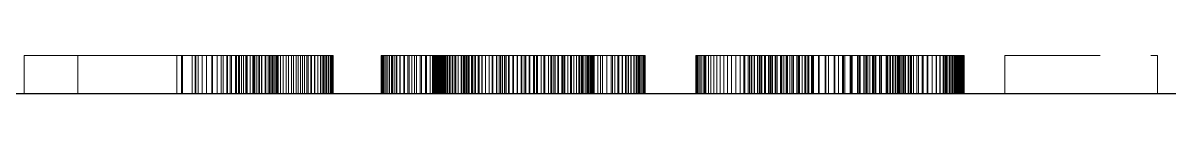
# Paper-space layout '01_三视图' of a CAD drawing. Header units: millimetres. Extents: x 8 to 451, y 8 to 289.
# Drawn here: x 160.03 to 178.08, y 62 to 62.6 of the extents above; entities that cross this region are included whole.
import ezdxf

# ---------------------------------------------------------------- set-up
doc = ezdxf.new("R2010")
doc.units = ezdxf.units.MM
doc.linetypes.add('WP_HIDDEN', pattern=[2.3, 1.5, -0.8])
doc.layers.add('HIDDEN', color=7, linetype='WP_HIDDEN', lineweight=13)
doc.layers.add('VISIBLE', color=7, linetype='CONTINUOUS', lineweight=25)

psp = doc.layouts.new('01_三视图')

# ---------------------------------------------------------------- linework, layer by layer
at = {"layer": 'HIDDEN'}
for points in [[(160.048, 62), (160.048, 62.6)], [(160.048, 62.6), (160.892, 62.6)], [(162.453, 62.6), (160.048, 62.6)], [(160.892, 62), (160.892, 62.6)], [(160.892, 62.6), (162.527, 62.6)], [(160.892, 62.6), (162.523, 62.6)], [(162.54, 62.6), (160.892, 62.6)], [(162.453, 62), (162.453, 62.6)], [(162.752, 62.6), (162.453, 62.6)], [(162.523, 62.6), (162.788, 62.6)], [(162.523, 62), (162.523, 62.6)], [(162.527, 62), (162.527, 62.6)], [(162.527, 62.6), (162.693, 62.6)], [(162.738, 62.6), (162.54, 62.6)], [(162.54, 62), (162.54, 62.6)], [(162.693, 62), (162.693, 62.6)], [(162.693, 62.6), (162.853, 62.6)], [(162.92, 62.6), (162.738, 62.6)], [(162.738, 62), (162.738, 62.6)], [(162.752, 62), (162.752, 62.6)], [(163.014, 62.6), (162.752, 62.6)], [(162.788, 62.6), (163.007, 62.6)], [(162.788, 62), (162.788, 62.6)], [(162.853, 62), (162.853, 62.6)], [(162.853, 62.6), (163.005, 62.6)], [(163.087, 62.6), (162.92, 62.6)], [(162.92, 62), (162.92, 62.6)], [(163.005, 62), (163.005, 62.6)], [(163.005, 62.6), (163.152, 62.6)], [(163.007, 62.6), (163.181, 62.6)], [(163.007, 62), (163.007, 62.6)], [(163.014, 62), (163.014, 62.6)], [(163.237, 62.6), (163.014, 62.6)], [(163.24, 62.6), (163.087, 62.6)], [(163.087, 62), (163.087, 62.6)], [(163.152, 62), (163.152, 62.6)], [(163.152, 62.6), (163.292, 62.6)], [(163.181, 62.6), (163.252, 62.6)], [(163.181, 62), (163.181, 62.6)], [(163.237, 62), (163.237, 62.6)], [(163.424, 62.6), (163.237, 62.6)], [(163.378, 62.6), (163.24, 62.6)], [(163.24, 62), (163.24, 62.6)], [(163.252, 62.6), (163.311, 62.6)], [(163.252, 62), (163.252, 62.6)], [(163.292, 62), (163.292, 62.6)], [(163.292, 62.6), (163.425, 62.6)], [(163.311, 62.6), (163.391, 62.6)], [(163.311, 62), (163.311, 62.6)], [(163.441, 62.6), (163.378, 62.6)], [(163.378, 62), (163.378, 62.6)], [(163.391, 62.6), (163.468, 62.6)], [(163.391, 62), (163.391, 62.6)], [(163.424, 62), (163.424, 62.6)], [(163.539, 62.6), (163.424, 62.6)], [(163.425, 62), (163.425, 62.6)], [(163.425, 62.6), (163.551, 62.6)], [(163.501, 62.6), (163.441, 62.6)], [(163.441, 62), (163.441, 62.6)], [(163.468, 62.6), (163.541, 62.6)], [(163.468, 62), (163.468, 62.6)], [(163.557, 62.6), (163.501, 62.6)], [(163.501, 62), (163.501, 62.6)], [(163.539, 62), (163.539, 62.6)], [(163.649, 62.6), (163.539, 62.6)], [(163.541, 62.6), (163.609, 62.6)], [(163.541, 62), (163.541, 62.6)], [(163.551, 62), (163.551, 62.6)], [(163.551, 62.6), (163.672, 62.6)], [(163.609, 62.6), (163.557, 62.6)], [(163.557, 62), (163.557, 62.6)], [(163.609, 62.6), (163.674, 62.6)], [(163.657, 62.6), (163.609, 62.6)], [(163.609, 62), (163.609, 62.6)], [(163.609, 62), (163.609, 62.6)], [(163.649, 62), (163.649, 62.6)], [(163.755, 62.6), (163.649, 62.6)], [(163.702, 62.6), (163.657, 62.6)], [(163.657, 62), (163.657, 62.6)], [(163.672, 62), (163.672, 62.6)], [(163.672, 62.6), (163.785, 62.6)], [(163.674, 62.6), (163.734, 62.6)], [(163.674, 62), (163.674, 62.6)], [(163.783, 62.6), (163.702, 62.6)], [(163.702, 62), (163.702, 62.6)], [(163.734, 62.6), (163.791, 62.6)], [(163.734, 62), (163.734, 62.6)], [(163.755, 62), (163.755, 62.6)], [(163.855, 62.6), (163.755, 62.6)], [(163.852, 62.6), (163.783, 62.6)], [(163.783, 62), (163.783, 62.6)], [(163.785, 62), (163.785, 62.6)], [(163.785, 62.6), (163.892, 62.6)], [(163.791, 62.6), (163.844, 62.6)], [(163.791, 62), (163.791, 62.6)], [(163.844, 62.6), (163.891, 62.6)], [(163.844, 62), (163.844, 62.6)], [(163.912, 62.6), (163.852, 62.6)], [(163.852, 62), (163.852, 62.6)], [(163.855, 62), (163.855, 62.6)], [(163.952, 62.6), (163.855, 62.6)], [(163.891, 62.6), (163.932, 62.6)], [(163.891, 62), (163.891, 62.6)], [(163.892, 62), (163.892, 62.6)], [(163.892, 62.6), (163.993, 62.6)], [(163.96, 62.6), (163.912, 62.6)], [(163.912, 62), (163.912, 62.6)], [(163.932, 62.6), (163.967, 62.6)], [(163.932, 62), (163.932, 62.6)], [(163.952, 62), (163.952, 62.6)], [(164.043, 62.6), (163.952, 62.6)], [(163.997, 62.6), (163.96, 62.6)], [(163.96, 62), (163.96, 62.6)], [(163.967, 62.6), (163.995, 62.6)], [(163.967, 62), (163.967, 62.6)], [(163.993, 62), (163.993, 62.6)], [(163.993, 62.6), (164.087, 62.6)], [(163.995, 62.6), (164.017, 62.6)], [(163.995, 62), (163.995, 62.6)], [(164.024, 62.6), (163.997, 62.6)], [(163.997, 62), (163.997, 62.6)], [(164.017, 62.6), (164.033, 62.6)], [(164.017, 62), (164.017, 62.6)], [(164.04, 62.6), (164.024, 62.6)], [(164.024, 62), (164.024, 62.6)], [(164.033, 62.6), (164.043, 62.6)], [(164.033, 62), (164.033, 62.6)], [(164.046, 62.6), (164.04, 62.6)], [(164.04, 62), (164.04, 62.6)], [(164.043, 62), (164.043, 62.6)], [(164.129, 62.6), (164.043, 62.6)], [(164.043, 62.6), (164.046, 62.6)], [(164.043, 62), (164.043, 62.6)], [(164.046, 62), (164.046, 62.6)], [(164.087, 62), (164.087, 62.6)], [(164.087, 62.6), (164.175, 62.6)], [(164.129, 62), (164.129, 62.6)], [(164.211, 62.6), (164.129, 62.6)], [(164.175, 62), (164.175, 62.6)], [(164.175, 62.6), (164.256, 62.6)], [(164.211, 62), (164.211, 62.6)], [(164.289, 62.6), (164.211, 62.6)], [(164.256, 62), (164.256, 62.6)], [(164.256, 62.6), (164.33, 62.6)], [(164.289, 62), (164.289, 62.6)], [(164.362, 62.6), (164.289, 62.6)], [(164.33, 62), (164.33, 62.6)], [(164.33, 62.6), (164.398, 62.6)], [(164.362, 62), (164.362, 62.6)], [(164.432, 62.6), (164.362, 62.6)], [(164.398, 62), (164.398, 62.6)], [(164.398, 62.6), (164.461, 62.6)], [(164.432, 62), (164.432, 62.6)], [(164.498, 62.6), (164.432, 62.6)], [(164.461, 62), (164.461, 62.6)], [(164.461, 62.6), (164.52, 62.6)], [(164.498, 62), (164.498, 62.6)], [(164.56, 62.6), (164.498, 62.6)], [(164.52, 62), (164.52, 62.6)], [(164.52, 62.6), (164.574, 62.6)], [(164.56, 62), (164.56, 62.6)], [(164.618, 62.6), (164.56, 62.6)], [(164.574, 62), (164.574, 62.6)], [(164.574, 62.6), (164.625, 62.6)], [(164.618, 62), (164.618, 62.6)], [(164.672, 62.6), (164.618, 62.6)], [(164.625, 62), (164.625, 62.6)], [(164.625, 62.6), (164.671, 62.6)], [(164.671, 62), (164.671, 62.6)], [(164.671, 62.6), (164.714, 62.6)], [(164.672, 62), (164.672, 62.6)], [(164.722, 62.6), (164.672, 62.6)], [(164.714, 62), (164.714, 62.6)], [(164.714, 62.6), (164.752, 62.6)], [(164.722, 62), (164.722, 62.6)], [(164.768, 62.6), (164.722, 62.6)], [(164.752, 62), (164.752, 62.6)], [(164.752, 62.6), (164.787, 62.6)], [(164.768, 62), (164.768, 62.6)], [(164.807, 62.6), (164.768, 62.6)], [(164.787, 62), (164.787, 62.6)], [(164.787, 62.6), (164.817, 62.6)], [(164.807, 62), (164.807, 62.6)], [(164.84, 62.6), (164.807, 62.6)], [(164.817, 62), (164.817, 62.6)], [(164.817, 62.6), (164.843, 62.6)], [(164.84, 62), (164.84, 62.6)], [(164.868, 62.6), (164.84, 62.6)], [(164.843, 62), (164.843, 62.6)], [(164.843, 62.6), (164.865, 62.6)], [(164.865, 62), (164.865, 62.6)], [(164.865, 62.6), (164.884, 62.6)], [(164.868, 62), (164.868, 62.6)], [(164.889, 62.6), (164.868, 62.6)], [(164.884, 62), (164.884, 62.6)], [(164.884, 62.6), (164.898, 62.6)], [(164.889, 62), (164.889, 62.6)], [(164.904, 62.6), (164.889, 62.6)], [(164.898, 62), (164.898, 62.6)], [(164.898, 62.6), (164.908, 62.6)], [(164.904, 62), (164.904, 62.6)], [(164.913, 62.6), (164.904, 62.6)], [(164.908, 62), (164.908, 62.6)], [(164.908, 62.6), (164.914, 62.6)], [(164.913, 62), (164.913, 62.6)], [(164.916, 62.6), (164.913, 62.6)], [(164.914, 62), (164.914, 62.6)], [(164.914, 62.6), (164.916, 62.6)], [(164.916, 62), (164.916, 62.6)], [(165.677, 62.6), (165.673, 62.6)], [(165.673, 62), (165.673, 62.6)], [(165.673, 62.6), (165.675, 62.6)], [(165.675, 62), (165.675, 62.6)], [(165.675, 62.6), (165.683, 62.6)], [(165.688, 62.6), (165.677, 62.6)], [(165.677, 62), (165.677, 62.6)], [(165.683, 62), (165.683, 62.6)], [(165.683, 62.6), (165.695, 62.6)], [(165.706, 62.6), (165.688, 62.6)], [(165.688, 62), (165.688, 62.6)], [(165.695, 62), (165.695, 62.6)], [(165.695, 62.6), (165.712, 62.6)], [(165.731, 62.6), (165.706, 62.6)], [(165.706, 62), (165.706, 62.6)], [(165.712, 62), (165.712, 62.6)], [(165.712, 62.6), (165.735, 62.6)], [(165.764, 62.6), (165.731, 62.6)], [(165.731, 62), (165.731, 62.6)], [(165.735, 62), (165.735, 62.6)], [(165.735, 62.6), (165.762, 62.6)], [(165.762, 62), (165.762, 62.6)], [(165.762, 62.6), (165.794, 62.6)], [(165.804, 62.6), (165.764, 62.6)], [(165.764, 62), (165.764, 62.6)], [(165.794, 62), (165.794, 62.6)], [(165.794, 62.6), (165.831, 62.6)], [(165.851, 62.6), (165.804, 62.6)], [(165.804, 62), (165.804, 62.6)], [(165.831, 62), (165.831, 62.6)], [(165.831, 62.6), (165.873, 62.6)], [(165.906, 62.6), (165.851, 62.6)], [(165.851, 62), (165.851, 62.6)], [(165.873, 62), (165.873, 62.6)], [(165.873, 62.6), (165.919, 62.6)], [(165.906, 62), (165.906, 62.6)], [(165.967, 62.6), (165.906, 62.6)], [(165.919, 62), (165.919, 62.6)], [(165.919, 62.6), (165.971, 62.6)], [(165.967, 62), (165.967, 62.6)], [(166.036, 62.6), (165.967, 62.6)], [(165.971, 62), (165.971, 62.6)], [(165.971, 62.6), (166.028, 62.6)], [(166.028, 62), (166.028, 62.6)], [(166.028, 62.6), (166.089, 62.6)], [(166.036, 62), (166.036, 62.6)], [(166.112, 62.6), (166.036, 62.6)], [(166.089, 62), (166.089, 62.6)], [(166.089, 62.6), (166.156, 62.6)], [(166.112, 62), (166.112, 62.6)], [(166.195, 62.6), (166.112, 62.6)], [(166.156, 62), (166.156, 62.6)], [(166.156, 62.6), (166.227, 62.6)], [(166.195, 62), (166.195, 62.6)], [(166.285, 62.6), (166.195, 62.6)], [(166.227, 62), (166.227, 62.6)], [(166.227, 62.6), (166.304, 62.6)], [(166.285, 62), (166.285, 62.6)], [(166.382, 62.6), (166.285, 62.6)], [(166.304, 62), (166.304, 62.6)], [(166.304, 62.6), (166.371, 62.6)], [(166.371, 62), (166.371, 62.6)], [(166.371, 62.6), (166.442, 62.6)], [(166.382, 62), (166.382, 62.6)], [(166.486, 62.6), (166.382, 62.6)], [(166.442, 62), (166.442, 62.6)], [(166.442, 62.6), (166.515, 62.6)], [(166.484, 62.6), (166.478, 62.6)], [(166.478, 62.6), (166.484, 62.6)], [(166.478, 62), (166.478, 62.6)], [(166.501, 62.6), (166.484, 62.6)], [(166.484, 62.6), (166.503, 62.6)], [(166.484, 62), (166.484, 62.6)], [(166.484, 62), (166.484, 62.6)], [(166.486, 62), (166.486, 62.6)], [(166.598, 62.6), (166.486, 62.6)], [(166.514, 62.6), (166.501, 62.6)], [(166.501, 62), (166.501, 62.6)], [(166.503, 62.6), (166.517, 62.6)], [(166.503, 62), (166.503, 62.6)], [(166.53, 62.6), (166.514, 62.6)], [(166.514, 62), (166.514, 62.6)], [(166.515, 62), (166.515, 62.6)], [(166.515, 62.6), (166.592, 62.6)], [(166.517, 62.6), (166.535, 62.6)], [(166.517, 62), (166.517, 62.6)], [(166.548, 62.6), (166.53, 62.6)], [(166.53, 62), (166.53, 62.6)], [(166.535, 62.6), (166.555, 62.6)], [(166.535, 62), (166.535, 62.6)], [(166.57, 62.6), (166.548, 62.6)], [(166.548, 62), (166.548, 62.6)], [(166.555, 62.6), (166.579, 62.6)], [(166.555, 62), (166.555, 62.6)], [(166.594, 62.6), (166.57, 62.6)], [(166.57, 62), (166.57, 62.6)], [(166.579, 62.6), (166.606, 62.6)], [(166.579, 62), (166.579, 62.6)], [(166.592, 62), (166.592, 62.6)], [(166.592, 62.6), (166.672, 62.6)], [(166.621, 62.6), (166.594, 62.6)], [(166.594, 62), (166.594, 62.6)], [(166.598, 62), (166.598, 62.6)], [(166.716, 62.6), (166.598, 62.6)], [(166.606, 62.6), (166.636, 62.6)], [(166.606, 62), (166.606, 62.6)], [(166.652, 62.6), (166.621, 62.6)], [(166.621, 62), (166.621, 62.6)], [(166.636, 62.6), (166.669, 62.6)], [(166.636, 62), (166.636, 62.6)], [(166.685, 62.6), (166.652, 62.6)], [(166.652, 62), (166.652, 62.6)], [(166.669, 62.6), (166.705, 62.6)], [(166.669, 62), (166.669, 62.6)], [(166.672, 62), (166.672, 62.6)], [(166.672, 62.6), (166.754, 62.6)], [(166.721, 62.6), (166.685, 62.6)], [(166.685, 62), (166.685, 62.6)], [(166.705, 62.6), (166.745, 62.6)], [(166.705, 62), (166.705, 62.6)], [(166.716, 62), (166.716, 62.6)], [(166.842, 62.6), (166.716, 62.6)], [(166.759, 62.6), (166.721, 62.6)], [(166.721, 62), (166.721, 62.6)], [(166.745, 62.6), (166.788, 62.6)], [(166.745, 62), (166.745, 62.6)], [(166.754, 62), (166.754, 62.6)], [(166.754, 62.6), (166.84, 62.6)], [(166.801, 62.6), (166.759, 62.6)], [(166.759, 62), (166.759, 62.6)], [(166.788, 62.6), (166.833, 62.6)], [(166.788, 62), (166.788, 62.6)], [(166.846, 62.6), (166.801, 62.6)], [(166.801, 62), (166.801, 62.6)], [(166.833, 62.6), (166.882, 62.6)], [(166.833, 62), (166.833, 62.6)], [(166.84, 62), (166.84, 62.6)], [(166.84, 62.6), (166.929, 62.6)], [(166.842, 62), (166.842, 62.6)], [(166.975, 62.6), (166.842, 62.6)], [(166.94, 62.6), (166.846, 62.6)], [(166.846, 62), (166.846, 62.6)], [(166.882, 62.6), (166.966, 62.6)], [(166.882, 62), (166.882, 62.6)], [(166.929, 62), (166.929, 62.6)], [(166.929, 62.6), (167.021, 62.6)], [(166.989, 62.6), (166.94, 62.6)], [(166.94, 62), (166.94, 62.6)], [(166.966, 62.6), (167.011, 62.6)], [(166.966, 62), (166.966, 62.6)], [(166.975, 62), (166.975, 62.6)], [(167.116, 62.6), (166.975, 62.6)], [(167.04, 62.6), (166.989, 62.6)], [(166.989, 62), (166.989, 62.6)], [(167.011, 62.6), (167.057, 62.6)], [(167.011, 62), (167.011, 62.6)], [(167.021, 62), (167.021, 62.6)], [(167.021, 62.6), (167.117, 62.6)], [(167.092, 62.6), (167.04, 62.6)], [(167.04, 62), (167.04, 62.6)], [(167.057, 62.6), (167.105, 62.6)], [(167.057, 62), (167.057, 62.6)], [(167.145, 62.6), (167.092, 62.6)], [(167.092, 62), (167.092, 62.6)], [(167.105, 62.6), (167.155, 62.6)], [(167.105, 62), (167.105, 62.6)], [(167.116, 62), (167.116, 62.6)], [(167.264, 62.6), (167.116, 62.6)], [(167.117, 62), (167.117, 62.6)], [(167.117, 62.6), (167.215, 62.6)], [(167.2, 62.6), (167.145, 62.6)], [(167.145, 62), (167.145, 62.6)], [(167.155, 62.6), (167.206, 62.6)], [(167.155, 62), (167.155, 62.6)], [(167.256, 62.6), (167.2, 62.6)], [(167.2, 62), (167.2, 62.6)], [(167.206, 62.6), (167.259, 62.6)], [(167.206, 62), (167.206, 62.6)], [(167.215, 62), (167.215, 62.6)], [(167.215, 62.6), (167.316, 62.6)], [(167.313, 62.6), (167.256, 62.6)], [(167.256, 62), (167.256, 62.6)], [(167.259, 62.6), (167.314, 62.6)], [(167.259, 62), (167.259, 62.6)], [(167.264, 62), (167.264, 62.6)], [(167.419, 62.6), (167.264, 62.6)], [(167.372, 62.6), (167.313, 62.6)], [(167.313, 62), (167.313, 62.6)], [(167.314, 62.6), (167.37, 62.6)], [(167.314, 62), (167.314, 62.6)], [(167.316, 62), (167.316, 62.6)], [(167.316, 62.6), (167.421, 62.6)], [(167.37, 62.6), (167.428, 62.6)], [(167.37, 62), (167.37, 62.6)], [(167.432, 62.6), (167.372, 62.6)], [(167.372, 62), (167.372, 62.6)], [(167.419, 62), (167.419, 62.6)], [(167.582, 62.6), (167.419, 62.6)], [(167.421, 62), (167.421, 62.6)], [(167.421, 62.6), (167.528, 62.6)], [(167.428, 62.6), (167.488, 62.6)], [(167.428, 62), (167.428, 62.6)], [(167.494, 62.6), (167.432, 62.6)], [(167.432, 62), (167.432, 62.6)], [(167.488, 62.6), (167.549, 62.6)], [(167.488, 62), (167.488, 62.6)], [(167.556, 62.6), (167.494, 62.6)], [(167.494, 62), (167.494, 62.6)], [(167.528, 62), (167.528, 62.6)], [(167.528, 62.6), (167.639, 62.6)], [(167.549, 62.6), (167.612, 62.6)], [(167.549, 62), (167.549, 62.6)], [(167.62, 62.6), (167.556, 62.6)], [(167.556, 62), (167.556, 62.6)], [(167.582, 62), (167.582, 62.6)], [(167.753, 62.6), (167.582, 62.6)], [(167.612, 62.6), (167.677, 62.6)], [(167.612, 62), (167.612, 62.6)], [(167.686, 62.6), (167.62, 62.6)], [(167.62, 62), (167.62, 62.6)], [(167.639, 62), (167.639, 62.6)], [(167.639, 62.6), (167.753, 62.6)], [(167.677, 62.6), (167.744, 62.6)], [(167.677, 62), (167.677, 62.6)], [(167.753, 62.6), (167.686, 62.6)], [(167.686, 62), (167.686, 62.6)], [(167.744, 62.6), (167.812, 62.6)], [(167.744, 62), (167.744, 62.6)], [(167.753, 62), (167.753, 62.6)], [(167.879, 62.6), (167.753, 62.6)], [(167.753, 62.6), (167.924, 62.6)], [(167.819, 62.6), (167.753, 62.6)], [(167.812, 62.6), (167.878, 62.6)], [(167.812, 62), (167.812, 62.6)], [(167.885, 62.6), (167.819, 62.6)], [(167.819, 62), (167.819, 62.6)], [(167.878, 62.6), (167.943, 62.6)], [(167.878, 62), (167.878, 62.6)], [(167.879, 62), (167.879, 62.6)], [(168.001, 62.6), (167.879, 62.6)], [(167.949, 62.6), (167.885, 62.6)], [(167.885, 62), (167.885, 62.6)], [(167.924, 62), (167.924, 62.6)], [(167.924, 62.6), (168.088, 62.6)], [(167.943, 62.6), (168.007, 62.6)], [(167.943, 62), (167.943, 62.6)], [(168.012, 62.6), (167.949, 62.6)], [(167.949, 62), (167.949, 62.6)], [(168.001, 62), (168.001, 62.6)], [(168.12, 62.6), (168.001, 62.6)], [(168.007, 62.6), (168.069, 62.6)], [(168.007, 62), (168.007, 62.6)], [(168.073, 62.6), (168.012, 62.6)], [(168.012, 62), (168.012, 62.6)], [(168.069, 62.6), (168.13, 62.6)], [(168.069, 62), (168.069, 62.6)], [(168.133, 62.6), (168.073, 62.6)], [(168.073, 62), (168.073, 62.6)], [(168.088, 62), (168.088, 62.6)], [(168.088, 62.6), (168.244, 62.6)], [(168.12, 62), (168.12, 62.6)], [(168.234, 62.6), (168.12, 62.6)], [(168.13, 62.6), (168.189, 62.6)], [(168.13, 62), (168.13, 62.6)], [(168.192, 62.6), (168.133, 62.6)], [(168.133, 62), (168.133, 62.6)], [(168.189, 62.6), (168.247, 62.6)], [(168.189, 62), (168.189, 62.6)], [(168.249, 62.6), (168.192, 62.6)], [(168.192, 62), (168.192, 62.6)], [(168.234, 62), (168.234, 62.6)], [(168.345, 62.6), (168.234, 62.6)], [(168.244, 62), (168.244, 62.6)], [(168.244, 62.6), (168.393, 62.6)], [(168.247, 62.6), (168.304, 62.6)], [(168.247, 62), (168.247, 62.6)], [(168.305, 62.6), (168.249, 62.6)], [(168.249, 62), (168.249, 62.6)], [(168.304, 62.6), (168.359, 62.6)], [(168.304, 62), (168.304, 62.6)], [(168.36, 62.6), (168.305, 62.6)], [(168.305, 62), (168.305, 62.6)], [(168.345, 62), (168.345, 62.6)], [(168.452, 62.6), (168.345, 62.6)], [(168.359, 62.6), (168.412, 62.6)], [(168.359, 62), (168.359, 62.6)], [(168.413, 62.6), (168.36, 62.6)], [(168.36, 62), (168.36, 62.6)], [(168.393, 62), (168.393, 62.6)], [(168.393, 62.6), (168.534, 62.6)], [(168.412, 62.6), (168.465, 62.6)], [(168.412, 62), (168.412, 62.6)], [(168.465, 62.6), (168.413, 62.6)], [(168.413, 62), (168.413, 62.6)], [(168.452, 62), (168.452, 62.6)], [(168.554, 62.6), (168.452, 62.6)], [(168.465, 62.6), (168.516, 62.6)], [(168.516, 62.6), (168.465, 62.6)], [(168.465, 62), (168.465, 62.6)], [(168.465, 62), (168.465, 62.6)], [(168.516, 62.6), (168.565, 62.6)], [(168.565, 62.6), (168.516, 62.6)], [(168.516, 62), (168.516, 62.6)], [(168.516, 62), (168.516, 62.6)], [(168.534, 62), (168.534, 62.6)], [(168.534, 62.6), (168.667, 62.6)], [(168.554, 62), (168.554, 62.6)], [(168.653, 62.6), (168.554, 62.6)], [(168.565, 62.6), (168.613, 62.6)], [(168.66, 62.6), (168.565, 62.6)], [(168.565, 62), (168.565, 62.6)], [(168.565, 62), (168.565, 62.6)], [(168.613, 62.6), (168.66, 62.6)], [(168.613, 62), (168.613, 62.6)], [(168.653, 62), (168.653, 62.6)], [(168.748, 62.6), (168.653, 62.6)], [(168.66, 62.6), (168.704, 62.6)], [(168.66, 62), (168.66, 62.6)], [(168.667, 62), (168.667, 62.6)], [(168.667, 62.6), (168.794, 62.6)], [(168.704, 62.6), (168.746, 62.6)], [(168.704, 62), (168.704, 62.6)], [(168.746, 62.6), (168.785, 62.6)], [(168.746, 62), (168.746, 62.6)], [(168.748, 62), (168.748, 62.6)], [(168.838, 62.6), (168.748, 62.6)], [(168.785, 62.6), (168.821, 62.6)], [(168.785, 62), (168.785, 62.6)], [(168.794, 62), (168.794, 62.6)], [(168.794, 62.6), (168.912, 62.6)], [(168.821, 62.6), (168.854, 62.6)], [(168.821, 62), (168.821, 62.6)], [(168.838, 62), (168.838, 62.6)], [(168.925, 62.6), (168.838, 62.6)], [(168.854, 62.6), (168.884, 62.6)], [(168.854, 62), (168.854, 62.6)], [(168.884, 62.6), (168.911, 62.6)], [(168.884, 62), (168.884, 62.6)], [(168.911, 62.6), (168.935, 62.6)], [(168.911, 62), (168.911, 62.6)], [(168.912, 62), (168.912, 62.6)], [(168.912, 62.6), (169.023, 62.6)], [(168.925, 62), (168.925, 62.6)], [(169.007, 62.6), (168.925, 62.6)], [(168.935, 62.6), (168.957, 62.6)], [(168.935, 62), (168.935, 62.6)], [(168.957, 62.6), (168.976, 62.6)], [(168.957, 62), (168.957, 62.6)], [(168.976, 62.6), (168.991, 62.6)], [(168.976, 62), (168.976, 62.6)], [(168.991, 62.6), (169.004, 62.6)], [(168.991, 62), (168.991, 62.6)], [(169.004, 62.6), (169.022, 62.6)], [(169.004, 62), (169.004, 62.6)], [(169.007, 62), (169.007, 62.6)], [(169.085, 62.6), (169.007, 62.6)], [(169.022, 62.6), (169.027, 62.6)], [(169.022, 62), (169.022, 62.6)], [(169.023, 62), (169.023, 62.6)], [(169.023, 62.6), (169.127, 62.6)], [(169.027, 62), (169.027, 62.6)], [(169.085, 62), (169.085, 62.6)], [(169.158, 62.6), (169.085, 62.6)], [(169.127, 62), (169.127, 62.6)], [(169.127, 62.6), (169.224, 62.6)], [(169.158, 62), (169.158, 62.6)], [(169.228, 62.6), (169.158, 62.6)], [(169.224, 62), (169.224, 62.6)], [(169.224, 62.6), (169.314, 62.6)], [(169.228, 62), (169.228, 62.6)], [(169.293, 62.6), (169.228, 62.6)], [(169.293, 62), (169.293, 62.6)], [(169.354, 62.6), (169.293, 62.6)], [(169.314, 62), (169.314, 62.6)], [(169.314, 62.6), (169.397, 62.6)], [(169.354, 62), (169.354, 62.6)], [(169.412, 62.6), (169.354, 62.6)], [(169.397, 62), (169.397, 62.6)], [(169.397, 62.6), (169.472, 62.6)], [(169.412, 62), (169.412, 62.6)], [(169.467, 62.6), (169.412, 62.6)], [(169.467, 62), (169.467, 62.6)], [(169.518, 62.6), (169.467, 62.6)], [(169.472, 62), (169.472, 62.6)], [(169.472, 62.6), (169.54, 62.6)], [(169.518, 62), (169.518, 62.6)], [(169.566, 62.6), (169.518, 62.6)], [(169.54, 62), (169.54, 62.6)], [(169.54, 62.6), (169.602, 62.6)], [(169.566, 62), (169.566, 62.6)], [(169.61, 62.6), (169.566, 62.6)], [(169.602, 62), (169.602, 62.6)], [(169.602, 62.6), (169.656, 62.6)], [(169.61, 62), (169.61, 62.6)], [(169.651, 62.6), (169.61, 62.6)], [(169.651, 62), (169.651, 62.6)], [(169.689, 62.6), (169.651, 62.6)], [(169.656, 62), (169.656, 62.6)], [(169.656, 62.6), (169.703, 62.6)], [(169.689, 62), (169.689, 62.6)], [(169.722, 62.6), (169.689, 62.6)], [(169.703, 62), (169.703, 62.6)], [(169.703, 62.6), (169.742, 62.6)], [(169.722, 62), (169.722, 62.6)], [(169.751, 62.6), (169.722, 62.6)], [(169.742, 62), (169.742, 62.6)], [(169.742, 62.6), (169.775, 62.6)], [(169.751, 62), (169.751, 62.6)], [(169.776, 62.6), (169.751, 62.6)], [(169.775, 62), (169.775, 62.6)], [(169.775, 62.6), (169.8, 62.6)], [(169.776, 62), (169.776, 62.6)], [(169.796, 62.6), (169.776, 62.6)], [(169.796, 62), (169.796, 62.6)], [(169.812, 62.6), (169.796, 62.6)], [(169.8, 62), (169.8, 62.6)], [(169.8, 62.6), (169.818, 62.6)], [(169.812, 62), (169.812, 62.6)], [(169.823, 62.6), (169.812, 62.6)], [(169.818, 62), (169.818, 62.6)], [(169.818, 62.6), (169.829, 62.6)], [(169.823, 62), (169.823, 62.6)], [(169.83, 62.6), (169.823, 62.6)], [(169.829, 62), (169.829, 62.6)], [(169.829, 62.6), (169.832, 62.6)], [(169.83, 62), (169.83, 62.6)], [(169.832, 62.6), (169.83, 62.6)], [(169.832, 62), (169.832, 62.6)], [(171.451, 62.6), (170.628, 62.6)], [(170.628, 62), (170.628, 62.6)], [(170.628, 62.6), (170.64, 62.6)], [(170.64, 62), (170.64, 62.6)], [(170.64, 62.6), (170.655, 62.6)], [(170.655, 62), (170.655, 62.6)], [(170.655, 62.6), (170.674, 62.6)], [(170.674, 62), (170.674, 62.6)], [(170.674, 62.6), (170.697, 62.6)], [(170.697, 62), (170.697, 62.6)], [(170.697, 62.6), (170.723, 62.6)], [(170.723, 62), (170.723, 62.6)], [(170.723, 62.6), (170.754, 62.6)], [(170.754, 62), (170.754, 62.6)], [(170.754, 62.6), (170.787, 62.6)], [(170.768, 62), (170.768, 62.6)], [(170.768, 62.6), (171.503, 62.6)], [(171.385, 62.6), (170.768, 62.6)], [(170.787, 62), (170.787, 62.6)], [(170.787, 62.6), (170.825, 62.6)], [(170.825, 62), (170.825, 62.6)], [(170.825, 62.6), (170.866, 62.6)], [(170.866, 62), (170.866, 62.6)], [(170.866, 62.6), (170.911, 62.6)], [(170.911, 62), (170.911, 62.6)], [(170.911, 62.6), (170.959, 62.6)], [(170.959, 62), (170.959, 62.6)], [(170.959, 62.6), (171.011, 62.6)], [(171.011, 62), (171.011, 62.6)], [(171.011, 62.6), (171.067, 62.6)], [(171.067, 62), (171.067, 62.6)], [(171.067, 62.6), (171.127, 62.6)], [(171.127, 62), (171.127, 62.6)], [(171.127, 62.6), (171.19, 62.6)], [(171.19, 62), (171.19, 62.6)], [(171.19, 62.6), (171.257, 62.6)], [(171.257, 62), (171.257, 62.6)], [(171.257, 62.6), (171.327, 62.6)], [(171.327, 62), (171.327, 62.6)], [(171.327, 62.6), (171.4, 62.6)], [(171.385, 62), (171.385, 62.6)], [(174.557, 62.6), (171.385, 62.6)], [(171.4, 62), (171.4, 62.6)], [(171.4, 62.6), (171.475, 62.6)], [(171.451, 62), (171.451, 62.6)], [(171.477, 62.6), (171.451, 62.6)], [(171.475, 62), (171.475, 62.6)], [(171.475, 62.6), (171.552, 62.6)], [(171.477, 62), (171.477, 62.6)], [(171.511, 62.6), (171.477, 62.6)], [(171.503, 62), (171.503, 62.6)], [(171.503, 62.6), (171.548, 62.6)], [(171.511, 62), (171.511, 62.6)], [(171.553, 62.6), (171.511, 62.6)], [(171.548, 62), (171.548, 62.6)], [(171.548, 62.6), (171.598, 62.6)], [(171.552, 62), (171.552, 62.6)], [(171.552, 62.6), (171.632, 62.6)], [(171.553, 62), (171.553, 62.6)], [(171.602, 62.6), (171.553, 62.6)], [(171.598, 62), (171.598, 62.6)], [(171.598, 62.6), (171.652, 62.6)], [(171.602, 62), (171.602, 62.6)], [(171.659, 62.6), (171.602, 62.6)], [(171.632, 62), (171.632, 62.6)], [(171.632, 62.6), (171.715, 62.6)], [(171.652, 62), (171.652, 62.6)], [(171.652, 62.6), (171.71, 62.6)], [(171.659, 62), (171.659, 62.6)], [(171.724, 62.6), (171.659, 62.6)], [(171.668, 62), (171.668, 62.6)], [(171.668, 62.6), (172.012, 62.6)], [(171.813, 62.6), (171.668, 62.6)], [(171.71, 62), (171.71, 62.6)], [(171.71, 62.6), (171.771, 62.6)], [(171.715, 62), (171.715, 62.6)], [(171.715, 62.6), (171.8, 62.6)], [(171.724, 62), (171.724, 62.6)], [(171.795, 62.6), (171.724, 62.6)], [(171.771, 62), (171.771, 62.6)], [(171.771, 62.6), (171.837, 62.6)], [(171.795, 62), (171.795, 62.6)], [(171.875, 62.6), (171.795, 62.6)], [(171.8, 62), (171.8, 62.6)], [(171.8, 62.6), (171.887, 62.6)], [(171.813, 62), (171.813, 62.6)], [(171.959, 62.6), (171.813, 62.6)], [(171.837, 62), (171.837, 62.6)], [(171.837, 62.6), (171.907, 62.6)], [(171.875, 62), (171.875, 62.6)], [(171.96, 62.6), (171.875, 62.6)], [(171.887, 62), (171.887, 62.6)], [(171.887, 62.6), (171.977, 62.6)], [(171.907, 62), (171.907, 62.6)], [(171.907, 62.6), (171.981, 62.6)], [(171.959, 62), (171.959, 62.6)], [(172.107, 62.6), (171.959, 62.6)], [(171.96, 62), (171.96, 62.6)], [(172.05, 62.6), (171.96, 62.6)], [(171.977, 62), (171.977, 62.6)], [(171.977, 62.6), (172.07, 62.6)], [(171.981, 62), (171.981, 62.6)], [(171.981, 62.6), (172.059, 62.6)], [(172.012, 62), (172.012, 62.6)], [(172.012, 62.6), (174.557, 62.6)], [(172.05, 62), (172.05, 62.6)], [(172.144, 62.6), (172.05, 62.6)], [(172.059, 62), (172.059, 62.6)], [(172.059, 62.6), (172.138, 62.6)], [(172.07, 62), (172.07, 62.6)], [(172.07, 62.6), (172.165, 62.6)], [(172.107, 62), (172.107, 62.6)], [(172.257, 62.6), (172.107, 62.6)], [(172.138, 62), (172.138, 62.6)], [(172.138, 62.6), (172.22, 62.6)], [(172.144, 62), (172.144, 62.6)], [(172.242, 62.6), (172.144, 62.6)], [(172.165, 62), (172.165, 62.6)], [(172.165, 62.6), (172.263, 62.6)], [(172.22, 62), (172.22, 62.6)], [(172.22, 62.6), (172.305, 62.6)], [(172.242, 62), (172.242, 62.6)], [(172.344, 62.6), (172.242, 62.6)], [(172.257, 62), (172.257, 62.6)], [(172.408, 62.6), (172.257, 62.6)], [(172.263, 62), (172.263, 62.6)], [(172.263, 62.6), (172.363, 62.6)], [(172.305, 62), (172.305, 62.6)], [(172.305, 62.6), (172.391, 62.6)], [(172.344, 62), (172.344, 62.6)], [(172.451, 62.6), (172.344, 62.6)], [(172.363, 62), (172.363, 62.6)], [(172.363, 62.6), (172.465, 62.6)], [(172.391, 62), (172.391, 62.6)], [(172.391, 62.6), (172.48, 62.6)], [(172.408, 62), (172.408, 62.6)], [(172.561, 62.6), (172.408, 62.6)], [(172.451, 62), (172.451, 62.6)], [(172.562, 62.6), (172.451, 62.6)], [(172.465, 62), (172.465, 62.6)], [(172.465, 62.6), (172.57, 62.6)], [(172.48, 62), (172.48, 62.6)], [(172.48, 62.6), (172.571, 62.6)], [(172.561, 62), (172.561, 62.6)], [(172.717, 62.6), (172.561, 62.6)], [(172.562, 62), (172.562, 62.6)], [(172.678, 62.6), (172.562, 62.6)], [(172.57, 62), (172.57, 62.6)], [(172.57, 62.6), (172.678, 62.6)], [(172.571, 62), (172.571, 62.6)], [(172.571, 62.6), (172.665, 62.6)], [(172.665, 62), (172.665, 62.6)], [(172.665, 62.6), (172.813, 62.6)], [(172.678, 62), (172.678, 62.6)], [(172.816, 62.6), (172.678, 62.6)], [(172.678, 62.6), (172.809, 62.6)], [(172.717, 62), (172.717, 62.6)], [(172.873, 62.6), (172.717, 62.6)], [(172.809, 62), (172.809, 62.6)], [(172.809, 62.6), (172.936, 62.6)], [(172.813, 62), (172.813, 62.6)], [(172.813, 62.6), (172.955, 62.6)], [(172.816, 62), (172.816, 62.6)], [(172.95, 62.6), (172.816, 62.6)], [(172.873, 62), (172.873, 62.6)], [(172.977, 62.6), (172.873, 62.6)], [(172.936, 62), (172.936, 62.6)], [(172.936, 62.6), (173.06, 62.6)], [(172.95, 62), (172.95, 62.6)], [(173.077, 62.6), (172.95, 62.6)], [(172.955, 62), (172.955, 62.6)], [(172.955, 62.6), (173.089, 62.6)], [(172.977, 62), (172.977, 62.6)], [(173.078, 62.6), (172.977, 62.6)], [(173.06, 62), (173.06, 62.6)], [(173.06, 62.6), (173.18, 62.6)], [(173.077, 62), (173.077, 62.6)], [(173.2, 62.6), (173.077, 62.6)], [(173.078, 62), (173.078, 62.6)], [(173.177, 62.6), (173.078, 62.6)], [(173.089, 62), (173.089, 62.6)], [(173.089, 62.6), (173.215, 62.6)], [(173.177, 62), (173.177, 62.6)], [(173.275, 62.6), (173.177, 62.6)], [(173.18, 62), (173.18, 62.6)], [(173.18, 62.6), (173.297, 62.6)], [(173.2, 62), (173.2, 62.6)], [(173.317, 62.6), (173.2, 62.6)], [(173.215, 62), (173.215, 62.6)], [(173.215, 62.6), (173.335, 62.6)], [(173.275, 62), (173.275, 62.6)], [(173.37, 62.6), (173.275, 62.6)], [(173.297, 62), (173.297, 62.6)], [(173.297, 62.6), (173.411, 62.6)], [(173.317, 62), (173.317, 62.6)], [(173.428, 62.6), (173.317, 62.6)], [(173.335, 62), (173.335, 62.6)], [(173.335, 62.6), (173.447, 62.6)], [(173.37, 62), (173.37, 62.6)], [(173.463, 62.6), (173.37, 62.6)], [(173.411, 62), (173.411, 62.6)], [(173.411, 62.6), (173.521, 62.6)], [(173.428, 62), (173.428, 62.6)], [(173.534, 62.6), (173.428, 62.6)], [(173.447, 62), (173.447, 62.6)], [(173.447, 62.6), (173.552, 62.6)], [(173.554, 62.6), (173.463, 62.6)], [(173.463, 62), (173.463, 62.6)], [(173.521, 62), (173.521, 62.6)], [(173.521, 62.6), (173.627, 62.6)], [(173.534, 62), (173.534, 62.6)], [(173.635, 62.6), (173.534, 62.6)], [(173.552, 62), (173.552, 62.6)], [(173.552, 62.6), (173.65, 62.6)], [(173.643, 62.6), (173.554, 62.6)], [(173.554, 62), (173.554, 62.6)], [(173.627, 62), (173.627, 62.6)], [(173.627, 62.6), (173.73, 62.6)], [(173.635, 62), (173.635, 62.6)], [(173.682, 62.6), (173.635, 62.6)], [(173.731, 62.6), (173.643, 62.6)], [(173.643, 62), (173.643, 62.6)], [(173.65, 62), (173.65, 62.6)], [(173.65, 62.6), (173.696, 62.6)], [(173.682, 62), (173.682, 62.6)], [(173.727, 62.6), (173.682, 62.6)], [(173.696, 62), (173.696, 62.6)], [(173.696, 62.6), (173.738, 62.6)], [(173.727, 62), (173.727, 62.6)], [(173.768, 62.6), (173.727, 62.6)], [(173.73, 62), (173.73, 62.6)], [(173.73, 62.6), (173.83, 62.6)], [(173.816, 62.6), (173.731, 62.6)], [(173.731, 62), (173.731, 62.6)], [(173.738, 62), (173.738, 62.6)], [(173.738, 62.6), (173.778, 62.6)], [(173.768, 62), (173.768, 62.6)], [(173.806, 62.6), (173.768, 62.6)], [(173.778, 62), (173.778, 62.6)], [(173.778, 62.6), (173.815, 62.6)], [(173.806, 62), (173.806, 62.6)], [(173.841, 62.6), (173.806, 62.6)], [(173.815, 62), (173.815, 62.6)], [(173.815, 62.6), (173.848, 62.6)], [(173.899, 62.6), (173.816, 62.6)], [(173.816, 62), (173.816, 62.6)], [(173.83, 62), (173.83, 62.6)], [(173.83, 62.6), (173.925, 62.6)], [(173.841, 62), (173.841, 62.6)], [(173.873, 62.6), (173.841, 62.6)], [(173.848, 62), (173.848, 62.6)], [(173.848, 62.6), (173.879, 62.6)], [(173.873, 62), (173.873, 62.6)], [(173.902, 62.6), (173.873, 62.6)], [(173.879, 62), (173.879, 62.6)], [(173.879, 62.6), (173.932, 62.6)], [(173.98, 62.6), (173.899, 62.6)], [(173.899, 62), (173.899, 62.6)], [(173.902, 62), (173.902, 62.6)], [(173.928, 62.6), (173.902, 62.6)], [(173.925, 62), (173.925, 62.6)], [(173.925, 62.6), (174.018, 62.6)], [(173.928, 62), (173.928, 62.6)], [(173.971, 62.6), (173.928, 62.6)], [(173.932, 62), (173.932, 62.6)], [(173.932, 62.6), (173.973, 62.6)], [(173.971, 62), (173.971, 62.6)], [(174.002, 62.6), (173.971, 62.6)], [(173.973, 62), (173.973, 62.6)], [(173.973, 62.6), (174.003, 62.6)], [(174.058, 62.6), (173.98, 62.6)], [(173.98, 62), (173.98, 62.6)], [(174.002, 62), (174.002, 62.6)], [(174.02, 62.6), (174.002, 62.6)], [(174.003, 62), (174.003, 62.6)], [(174.003, 62.6), (174.02, 62.6)], [(174.018, 62), (174.018, 62.6)], [(174.018, 62.6), (174.107, 62.6)], [(174.02, 62), (174.02, 62.6)], [(174.026, 62.6), (174.02, 62.6)], [(174.02, 62), (174.02, 62.6)], [(174.02, 62.6), (174.026, 62.6)], [(174.026, 62), (174.026, 62.6)], [(174.135, 62.6), (174.058, 62.6)], [(174.058, 62), (174.058, 62.6)], [(174.107, 62), (174.107, 62.6)], [(174.107, 62.6), (174.192, 62.6)], [(174.21, 62.6), (174.135, 62.6)], [(174.135, 62), (174.135, 62.6)], [(174.192, 62), (174.192, 62.6)], [(174.192, 62.6), (174.274, 62.6)], [(174.283, 62.6), (174.21, 62.6)], [(174.21, 62), (174.21, 62.6)], [(174.274, 62), (174.274, 62.6)], [(174.274, 62.6), (174.353, 62.6)], [(174.353, 62.6), (174.283, 62.6)], [(174.283, 62), (174.283, 62.6)], [(174.353, 62), (174.353, 62.6)], [(174.353, 62.6), (174.414, 62.6)], [(174.418, 62.6), (174.353, 62.6)], [(174.353, 62), (174.353, 62.6)], [(174.414, 62), (174.414, 62.6)], [(174.414, 62.6), (174.471, 62.6)], [(174.478, 62.6), (174.418, 62.6)], [(174.418, 62), (174.418, 62.6)], [(174.471, 62), (174.471, 62.6)], [(174.471, 62.6), (174.524, 62.6)], [(174.534, 62.6), (174.478, 62.6)], [(174.478, 62), (174.478, 62.6)], [(174.524, 62), (174.524, 62.6)], [(174.524, 62.6), (174.573, 62.6)], [(174.586, 62.6), (174.534, 62.6)], [(174.534, 62), (174.534, 62.6)], [(174.557, 62), (174.557, 62.6)], [(174.573, 62), (174.573, 62.6)], [(174.573, 62.6), (174.619, 62.6)], [(174.633, 62.6), (174.586, 62.6)], [(174.586, 62), (174.586, 62.6)], [(174.619, 62), (174.619, 62.6)], [(174.619, 62.6), (174.66, 62.6)], [(174.676, 62.6), (174.633, 62.6)], [(174.633, 62), (174.633, 62.6)], [(174.66, 62), (174.66, 62.6)], [(174.66, 62.6), (174.698, 62.6)], [(174.714, 62.6), (174.676, 62.6)], [(174.676, 62), (174.676, 62.6)], [(174.698, 62), (174.698, 62.6)], [(174.698, 62.6), (174.731, 62.6)], [(174.747, 62.6), (174.714, 62.6)], [(174.714, 62), (174.714, 62.6)], [(174.731, 62), (174.731, 62.6)], [(174.731, 62.6), (174.761, 62.6)], [(174.777, 62.6), (174.747, 62.6)], [(174.747, 62), (174.747, 62.6)], [(174.761, 62), (174.761, 62.6)], [(174.761, 62.6), (174.786, 62.6)], [(174.801, 62.6), (174.777, 62.6)], [(174.777, 62), (174.777, 62.6)], [(174.786, 62), (174.786, 62.6)], [(174.786, 62.6), (174.808, 62.6)], [(174.821, 62.6), (174.801, 62.6)], [(174.801, 62), (174.801, 62.6)], [(174.808, 62), (174.808, 62.6)], [(174.808, 62.6), (174.826, 62.6)], [(174.837, 62.6), (174.821, 62.6)], [(174.821, 62), (174.821, 62.6)], [(174.826, 62), (174.826, 62.6)], [(174.826, 62.6), (174.84, 62.6)], [(174.848, 62.6), (174.837, 62.6)], [(174.837, 62), (174.837, 62.6)], [(174.84, 62), (174.84, 62.6)], [(174.84, 62.6), (174.849, 62.6)], [(174.855, 62.6), (174.848, 62.6)], [(174.848, 62), (174.848, 62.6)], [(174.849, 62), (174.849, 62.6)], [(174.849, 62.6), (174.855, 62.6)], [(174.855, 62), (174.855, 62.6)], [(174.855, 62.6), (174.857, 62.6)], [(174.857, 62.6), (174.855, 62.6)], [(174.855, 62), (174.855, 62.6)], [(174.857, 62), (174.857, 62.6)], [(175.497, 62), (175.497, 62.6)], [(175.497, 62.6), (177.903, 62.6)], [(177.903, 62), (177.903, 62.6)], [(160.892, 62), (160.048, 62)], [(160.048, 62), (162.453, 62)], [(162.527, 62), (160.892, 62)], [(162.523, 62), (160.892, 62)], [(160.892, 62), (162.54, 62)], [(162.453, 62), (162.752, 62)], [(162.788, 62), (162.523, 62)], [(162.693, 62), (162.527, 62)], [(162.54, 62), (162.738, 62)], [(162.853, 62), (162.693, 62)], [(162.738, 62), (162.92, 62)], [(162.752, 62), (163.014, 62)], [(163.007, 62), (162.788, 62)], [(163.005, 62), (162.853, 62)], [(162.92, 62), (163.087, 62)], [(163.152, 62), (163.005, 62)], [(163.181, 62), (163.007, 62)], [(163.014, 62), (163.237, 62)], [(163.087, 62), (163.24, 62)], [(163.292, 62), (163.152, 62)], [(163.252, 62), (163.181, 62)], [(163.237, 62), (163.424, 62)], [(163.24, 62), (163.378, 62)], [(163.311, 62), (163.252, 62)], [(163.425, 62), (163.292, 62)], [(163.391, 62), (163.311, 62)], [(163.378, 62), (163.441, 62)], [(163.468, 62), (163.391, 62)], [(163.424, 62), (163.539, 62)], [(163.551, 62), (163.425, 62)], [(163.441, 62), (163.501, 62)], [(163.541, 62), (163.468, 62)], [(163.501, 62), (163.557, 62)], [(163.539, 62), (163.649, 62)], [(163.609, 62), (163.541, 62)], [(163.672, 62), (163.551, 62)], [(163.557, 62), (163.609, 62)], [(163.674, 62), (163.609, 62)], [(163.609, 62), (163.657, 62)], [(163.649, 62), (163.755, 62)], [(163.657, 62), (163.702, 62)], [(163.785, 62), (163.672, 62)], [(163.734, 62), (163.674, 62)], [(163.702, 62), (163.783, 62)], [(163.791, 62), (163.734, 62)], [(163.755, 62), (163.855, 62)], [(163.783, 62), (163.852, 62)], [(163.892, 62), (163.785, 62)], [(163.844, 62), (163.791, 62)], [(163.891, 62), (163.844, 62)], [(163.852, 62), (163.912, 62)], [(163.855, 62), (163.952, 62)], [(163.932, 62), (163.891, 62)], [(163.993, 62), (163.892, 62)], [(163.912, 62), (163.96, 62)], [(163.967, 62), (163.932, 62)], [(163.952, 62), (164.043, 62)], [(163.96, 62), (163.997, 62)], [(163.995, 62), (163.967, 62)], [(164.087, 62), (163.993, 62)], [(164.017, 62), (163.995, 62)], [(163.997, 62), (164.024, 62)], [(164.033, 62), (164.017, 62)], [(164.024, 62), (164.04, 62)], [(164.043, 62), (164.033, 62)], [(164.04, 62), (164.046, 62)], [(164.043, 62), (164.129, 62)], [(164.046, 62), (164.043, 62)], [(164.175, 62), (164.087, 62)], [(164.129, 62), (164.211, 62)], [(164.256, 62), (164.175, 62)], [(164.211, 62), (164.289, 62)], [(164.33, 62), (164.256, 62)], [(164.289, 62), (164.362, 62)], [(164.398, 62), (164.33, 62)], [(164.362, 62), (164.432, 62)], [(164.461, 62), (164.398, 62)], [(164.432, 62), (164.498, 62)], [(164.52, 62), (164.461, 62)], [(164.498, 62), (164.56, 62)], [(164.574, 62), (164.52, 62)], [(164.56, 62), (164.618, 62)], [(164.625, 62), (164.574, 62)], [(164.618, 62), (164.672, 62)], [(164.671, 62), (164.625, 62)], [(164.714, 62), (164.671, 62)], [(164.672, 62), (164.722, 62)], [(164.752, 62), (164.714, 62)], [(164.722, 62), (164.768, 62)], [(164.787, 62), (164.752, 62)], [(164.768, 62), (164.807, 62)], [(164.817, 62), (164.787, 62)], [(164.807, 62), (164.84, 62)], [(164.843, 62), (164.817, 62)], [(164.84, 62), (164.868, 62)], [(164.865, 62), (164.843, 62)], [(164.884, 62), (164.865, 62)], [(164.868, 62), (164.889, 62)], [(164.898, 62), (164.884, 62)], [(164.889, 62), (164.904, 62)], [(164.908, 62), (164.898, 62)], [(164.904, 62), (164.913, 62)], [(164.914, 62), (164.908, 62)], [(164.913, 62), (164.916, 62)], [(164.916, 62), (164.914, 62)], [(165.673, 62), (165.677, 62)], [(165.675, 62), (165.673, 62)], [(165.683, 62), (165.675, 62)], [(165.677, 62), (165.688, 62)], [(165.695, 62), (165.683, 62)], [(165.688, 62), (165.706, 62)], [(165.712, 62), (165.695, 62)], [(165.706, 62), (165.731, 62)], [(165.735, 62), (165.712, 62)], [(165.731, 62), (165.764, 62)], [(165.762, 62), (165.735, 62)], [(165.794, 62), (165.762, 62)], [(165.764, 62), (165.804, 62)], [(165.831, 62), (165.794, 62)], [(165.804, 62), (165.851, 62)], [(165.873, 62), (165.831, 62)], [(165.851, 62), (165.906, 62)], [(165.919, 62), (165.873, 62)], [(165.906, 62), (165.967, 62)], [(165.971, 62), (165.919, 62)], [(165.967, 62), (166.036, 62)], [(166.028, 62), (165.971, 62)], [(166.089, 62), (166.028, 62)], [(166.036, 62), (166.112, 62)], [(166.156, 62), (166.089, 62)], [(166.112, 62), (166.195, 62)], [(166.227, 62), (166.156, 62)], [(166.195, 62), (166.285, 62)], [(166.304, 62), (166.227, 62)], [(166.285, 62), (166.382, 62)], [(166.371, 62), (166.304, 62)], [(166.442, 62), (166.371, 62)], [(166.382, 62), (166.486, 62)], [(166.515, 62), (166.442, 62)], [(166.478, 62), (166.484, 62)], [(166.484, 62), (166.478, 62)], [(166.484, 62), (166.501, 62)], [(166.503, 62), (166.484, 62)], [(166.486, 62), (166.598, 62)], [(166.501, 62), (166.514, 62)], [(166.517, 62), (166.503, 62)], [(166.514, 62), (166.53, 62)], [(166.592, 62), (166.515, 62)], [(166.535, 62), (166.517, 62)], [(166.53, 62), (166.548, 62)], [(166.555, 62), (166.535, 62)], [(166.548, 62), (166.57, 62)], [(166.579, 62), (166.555, 62)], [(166.57, 62), (166.594, 62)], [(166.606, 62), (166.579, 62)], [(166.672, 62), (166.592, 62)], [(166.594, 62), (166.621, 62)], [(166.598, 62), (166.716, 62)], [(166.636, 62), (166.606, 62)], [(166.621, 62), (166.652, 62)], [(166.669, 62), (166.636, 62)], [(166.652, 62), (166.685, 62)], [(166.705, 62), (166.669, 62)], [(166.754, 62), (166.672, 62)], [(166.685, 62), (166.721, 62)], [(166.745, 62), (166.705, 62)], [(166.716, 62), (166.842, 62)], [(166.721, 62), (166.759, 62)], [(166.788, 62), (166.745, 62)], [(166.84, 62), (166.754, 62)], [(166.759, 62), (166.801, 62)], [(166.833, 62), (166.788, 62)], [(166.801, 62), (166.846, 62)], [(166.882, 62), (166.833, 62)], [(166.929, 62), (166.84, 62)], [(166.842, 62), (166.975, 62)], [(166.846, 62), (166.94, 62)], [(166.966, 62), (166.882, 62)], [(167.021, 62), (166.929, 62)], [(166.94, 62), (166.989, 62)], [(167.011, 62), (166.966, 62)], [(166.975, 62), (167.116, 62)], [(166.989, 62), (167.04, 62)], [(167.057, 62), (167.011, 62)], [(167.117, 62), (167.021, 62)], [(167.04, 62), (167.092, 62)], [(167.105, 62), (167.057, 62)], [(167.092, 62), (167.145, 62)], [(167.155, 62), (167.105, 62)], [(167.116, 62), (167.264, 62)], [(167.215, 62), (167.117, 62)], [(167.145, 62), (167.2, 62)], [(167.206, 62), (167.155, 62)], [(167.2, 62), (167.256, 62)], [(167.259, 62), (167.206, 62)], [(167.316, 62), (167.215, 62)], [(167.256, 62), (167.313, 62)], [(167.314, 62), (167.259, 62)], [(167.264, 62), (167.419, 62)], [(167.313, 62), (167.372, 62)], [(167.37, 62), (167.314, 62)], [(167.421, 62), (167.316, 62)], [(167.428, 62), (167.37, 62)], [(167.372, 62), (167.432, 62)], [(167.419, 62), (167.582, 62)], [(167.528, 62), (167.421, 62)], [(167.488, 62), (167.428, 62)], [(167.432, 62), (167.494, 62)], [(167.549, 62), (167.488, 62)], [(167.494, 62), (167.556, 62)], [(167.639, 62), (167.528, 62)], [(167.612, 62), (167.549, 62)], [(167.556, 62), (167.62, 62)], [(167.582, 62), (167.753, 62)], [(167.677, 62), (167.612, 62)], [(167.62, 62), (167.686, 62)], [(167.753, 62), (167.639, 62)], [(167.744, 62), (167.677, 62)], [(167.686, 62), (167.753, 62)], [(167.812, 62), (167.744, 62)], [(167.924, 62), (167.753, 62)], [(167.753, 62), (167.879, 62)], [(167.753, 62), (167.819, 62)], [(167.878, 62), (167.812, 62)], [(167.819, 62), (167.885, 62)], [(167.943, 62), (167.878, 62)], [(167.879, 62), (168.001, 62)], [(167.885, 62), (167.949, 62)], [(168.088, 62), (167.924, 62)], [(168.007, 62), (167.943, 62)], [(167.949, 62), (168.012, 62)], [(168.001, 62), (168.12, 62)], [(168.069, 62), (168.007, 62)], [(168.012, 62), (168.073, 62)], [(168.13, 62), (168.069, 62)], [(168.073, 62), (168.133, 62)], [(168.244, 62), (168.088, 62)], [(168.12, 62), (168.234, 62)], [(168.189, 62), (168.13, 62)], [(168.133, 62), (168.192, 62)], [(168.247, 62), (168.189, 62)], [(168.192, 62), (168.249, 62)], [(168.234, 62), (168.345, 62)], [(168.393, 62), (168.244, 62)], [(168.304, 62), (168.247, 62)], [(168.249, 62), (168.305, 62)], [(168.359, 62), (168.304, 62)], [(168.305, 62), (168.36, 62)], [(168.345, 62), (168.452, 62)], [(168.412, 62), (168.359, 62)], [(168.36, 62), (168.413, 62)], [(168.534, 62), (168.393, 62)], [(168.465, 62), (168.412, 62)], [(168.413, 62), (168.465, 62)], [(168.452, 62), (168.554, 62)], [(168.516, 62), (168.465, 62)], [(168.465, 62), (168.516, 62)], [(168.565, 62), (168.516, 62)], [(168.516, 62), (168.565, 62)], [(168.667, 62), (168.534, 62)], [(168.554, 62), (168.653, 62)], [(168.613, 62), (168.565, 62)], [(168.565, 62), (168.66, 62)], [(168.66, 62), (168.613, 62)], [(168.653, 62), (168.748, 62)], [(168.704, 62), (168.66, 62)], [(168.794, 62), (168.667, 62)], [(168.746, 62), (168.704, 62)], [(168.785, 62), (168.746, 62)], [(168.748, 62), (168.838, 62)], [(168.821, 62), (168.785, 62)], [(168.912, 62), (168.794, 62)], [(168.854, 62), (168.821, 62)], [(168.838, 62), (168.925, 62)], [(168.884, 62), (168.854, 62)], [(168.911, 62), (168.884, 62)], [(168.935, 62), (168.911, 62)], [(169.023, 62), (168.912, 62)], [(168.925, 62), (169.007, 62)], [(168.957, 62), (168.935, 62)], [(168.976, 62), (168.957, 62)], [(168.991, 62), (168.976, 62)], [(169.004, 62), (168.991, 62)], [(169.022, 62), (169.004, 62)], [(169.007, 62), (169.085, 62)], [(169.027, 62), (169.022, 62)], [(169.127, 62), (169.023, 62)], [(169.085, 62), (169.158, 62)], [(169.224, 62), (169.127, 62)], [(169.158, 62), (169.228, 62)], [(169.314, 62), (169.224, 62)], [(169.228, 62), (169.293, 62)], [(169.293, 62), (169.354, 62)], [(169.397, 62), (169.314, 62)], [(169.354, 62), (169.412, 62)], [(169.472, 62), (169.397, 62)], [(169.412, 62), (169.467, 62)], [(169.467, 62), (169.518, 62)], [(169.54, 62), (169.472, 62)], [(169.518, 62), (169.566, 62)], [(169.602, 62), (169.54, 62)], [(169.566, 62), (169.61, 62)], [(169.656, 62), (169.602, 62)], [(169.61, 62), (169.651, 62)], [(169.651, 62), (169.689, 62)], [(169.703, 62), (169.656, 62)], [(169.689, 62), (169.722, 62)], [(169.742, 62), (169.703, 62)], [(169.722, 62), (169.751, 62)], [(169.775, 62), (169.742, 62)], [(169.751, 62), (169.776, 62)], [(169.8, 62), (169.775, 62)], [(169.776, 62), (169.796, 62)], [(169.796, 62), (169.812, 62)], [(169.818, 62), (169.8, 62)], [(169.812, 62), (169.823, 62)], [(169.829, 62), (169.818, 62)], [(169.823, 62), (169.83, 62)], [(169.832, 62), (169.829, 62)], [(169.83, 62), (169.832, 62)], [(170.628, 62), (171.451, 62)], [(170.64, 62), (170.628, 62)], [(170.655, 62), (170.64, 62)], [(170.674, 62), (170.655, 62)], [(170.697, 62), (170.674, 62)], [(170.723, 62), (170.697, 62)], [(170.754, 62), (170.723, 62)], [(170.787, 62), (170.754, 62)], [(170.768, 62), (171.385, 62)], [(171.503, 62), (170.768, 62)], [(170.825, 62), (170.787, 62)], [(170.866, 62), (170.825, 62)], [(170.911, 62), (170.866, 62)], [(170.959, 62), (170.911, 62)], [(171.011, 62), (170.959, 62)], [(171.067, 62), (171.011, 62)], [(171.127, 62), (171.067, 62)], [(171.19, 62), (171.127, 62)], [(171.257, 62), (171.19, 62)], [(171.327, 62), (171.257, 62)], [(171.4, 62), (171.327, 62)], [(171.385, 62), (174.557, 62)], [(171.475, 62), (171.4, 62)], [(171.451, 62), (171.477, 62)], [(171.552, 62), (171.475, 62)], [(171.477, 62), (171.511, 62)], [(171.548, 62), (171.503, 62)], [(171.511, 62), (171.553, 62)], [(171.598, 62), (171.548, 62)], [(171.632, 62), (171.552, 62)], [(171.553, 62), (171.602, 62)], [(171.652, 62), (171.598, 62)], [(171.602, 62), (171.659, 62)], [(171.715, 62), (171.632, 62)], [(171.71, 62), (171.652, 62)], [(171.659, 62), (171.724, 62)], [(171.668, 62), (171.813, 62)], [(172.012, 62), (171.668, 62)], [(171.771, 62), (171.71, 62)], [(171.8, 62), (171.715, 62)], [(171.724, 62), (171.795, 62)], [(171.837, 62), (171.771, 62)], [(171.795, 62), (171.875, 62)], [(171.887, 62), (171.8, 62)], [(171.813, 62), (171.959, 62)], [(171.907, 62), (171.837, 62)], [(171.875, 62), (171.96, 62)], [(171.977, 62), (171.887, 62)], [(171.981, 62), (171.907, 62)], [(171.959, 62), (172.107, 62)], [(171.96, 62), (172.05, 62)], [(172.07, 62), (171.977, 62)], [(172.059, 62), (171.981, 62)], [(174.557, 62), (172.012, 62)], [(172.05, 62), (172.144, 62)], [(172.138, 62), (172.059, 62)], [(172.165, 62), (172.07, 62)], [(172.107, 62), (172.257, 62)], [(172.22, 62), (172.138, 62)], [(172.144, 62), (172.242, 62)], [(172.263, 62), (172.165, 62)], [(172.305, 62), (172.22, 62)], [(172.242, 62), (172.344, 62)], [(172.257, 62), (172.408, 62)], [(172.363, 62), (172.263, 62)], [(172.391, 62), (172.305, 62)], [(172.344, 62), (172.451, 62)], [(172.465, 62), (172.363, 62)], [(172.48, 62), (172.391, 62)], [(172.408, 62), (172.561, 62)], [(172.451, 62), (172.562, 62)], [(172.57, 62), (172.465, 62)], [(172.571, 62), (172.48, 62)], [(172.561, 62), (172.717, 62)], [(172.562, 62), (172.678, 62)], [(172.678, 62), (172.57, 62)], [(172.665, 62), (172.571, 62)], [(172.813, 62), (172.665, 62)], [(172.809, 62), (172.678, 62)], [(172.678, 62), (172.816, 62)], [(172.717, 62), (172.873, 62)], [(172.936, 62), (172.809, 62)], [(172.955, 62), (172.813, 62)], [(172.816, 62), (172.95, 62)], [(172.873, 62), (172.977, 62)], [(173.06, 62), (172.936, 62)], [(172.95, 62), (173.077, 62)], [(173.089, 62), (172.955, 62)], [(172.977, 62), (173.078, 62)], [(173.18, 62), (173.06, 62)], [(173.077, 62), (173.2, 62)], [(173.078, 62), (173.177, 62)], [(173.215, 62), (173.089, 62)], [(173.177, 62), (173.275, 62)], [(173.297, 62), (173.18, 62)], [(173.2, 62), (173.317, 62)], [(173.335, 62), (173.215, 62)], [(173.275, 62), (173.37, 62)], [(173.411, 62), (173.297, 62)], [(173.317, 62), (173.428, 62)], [(173.447, 62), (173.335, 62)], [(173.37, 62), (173.463, 62)], [(173.521, 62), (173.411, 62)], [(173.428, 62), (173.534, 62)], [(173.552, 62), (173.447, 62)], [(173.463, 62), (173.554, 62)], [(173.627, 62), (173.521, 62)], [(173.534, 62), (173.635, 62)], [(173.65, 62), (173.552, 62)], [(173.554, 62), (173.643, 62)], [(173.73, 62), (173.627, 62)], [(173.635, 62), (173.682, 62)], [(173.643, 62), (173.731, 62)], [(173.696, 62), (173.65, 62)], [(173.682, 62), (173.727, 62)], [(173.738, 62), (173.696, 62)], [(173.727, 62), (173.768, 62)], [(173.83, 62), (173.73, 62)], [(173.731, 62), (173.816, 62)], [(173.778, 62), (173.738, 62)], [(173.768, 62), (173.806, 62)], [(173.815, 62), (173.778, 62)], [(173.806, 62), (173.841, 62)], [(173.848, 62), (173.815, 62)], [(173.816, 62), (173.899, 62)], [(173.925, 62), (173.83, 62)], [(173.841, 62), (173.873, 62)], [(173.879, 62), (173.848, 62)], [(173.873, 62), (173.902, 62)], [(173.932, 62), (173.879, 62)], [(173.899, 62), (173.98, 62)], [(173.902, 62), (173.928, 62)], [(174.018, 62), (173.925, 62)], [(173.928, 62), (173.971, 62)], [(173.973, 62), (173.932, 62)], [(173.971, 62), (174.002, 62)], [(174.003, 62), (173.973, 62)], [(173.98, 62), (174.058, 62)], [(174.002, 62), (174.02, 62)], [(174.02, 62), (174.003, 62)], [(174.107, 62), (174.018, 62)], [(174.026, 62), (174.02, 62)], [(174.02, 62), (174.026, 62)], [(174.058, 62), (174.135, 62)], [(174.192, 62), (174.107, 62)], [(174.135, 62), (174.21, 62)], [(174.274, 62), (174.192, 62)], [(174.21, 62), (174.283, 62)], [(174.353, 62), (174.274, 62)], [(174.283, 62), (174.353, 62)], [(174.414, 62), (174.353, 62)], [(174.353, 62), (174.418, 62)], [(174.471, 62), (174.414, 62)], [(174.418, 62), (174.478, 62)], [(174.524, 62), (174.471, 62)], [(174.478, 62), (174.534, 62)], [(174.573, 62), (174.524, 62)], [(174.534, 62), (174.586, 62)], [(174.619, 62), (174.573, 62)], [(174.586, 62), (174.633, 62)], [(174.66, 62), (174.619, 62)], [(174.633, 62), (174.676, 62)], [(174.698, 62), (174.66, 62)], [(174.676, 62), (174.714, 62)], [(174.731, 62), (174.698, 62)], [(174.714, 62), (174.747, 62)], [(174.761, 62), (174.731, 62)], [(174.747, 62), (174.777, 62)], [(174.786, 62), (174.761, 62)], [(174.777, 62), (174.801, 62)], [(174.808, 62), (174.786, 62)], [(174.801, 62), (174.821, 62)], [(174.826, 62), (174.808, 62)], [(174.821, 62), (174.837, 62)], [(174.84, 62), (174.826, 62)], [(174.837, 62), (174.848, 62)], [(174.849, 62), (174.84, 62)], [(174.848, 62), (174.855, 62)], [(174.855, 62), (174.849, 62)], [(174.857, 62), (174.855, 62)], [(174.855, 62), (174.857, 62)], [(177.903, 62), (175.497, 62)]]:
    psp.add_lwpolyline(points, dxfattribs=at)
at = {"layer": 'VISIBLE'}
psp.add_lwpolyline([(122, 62), (200, 62)], dxfattribs=at)

doc.saveas('drawing.dxf')
